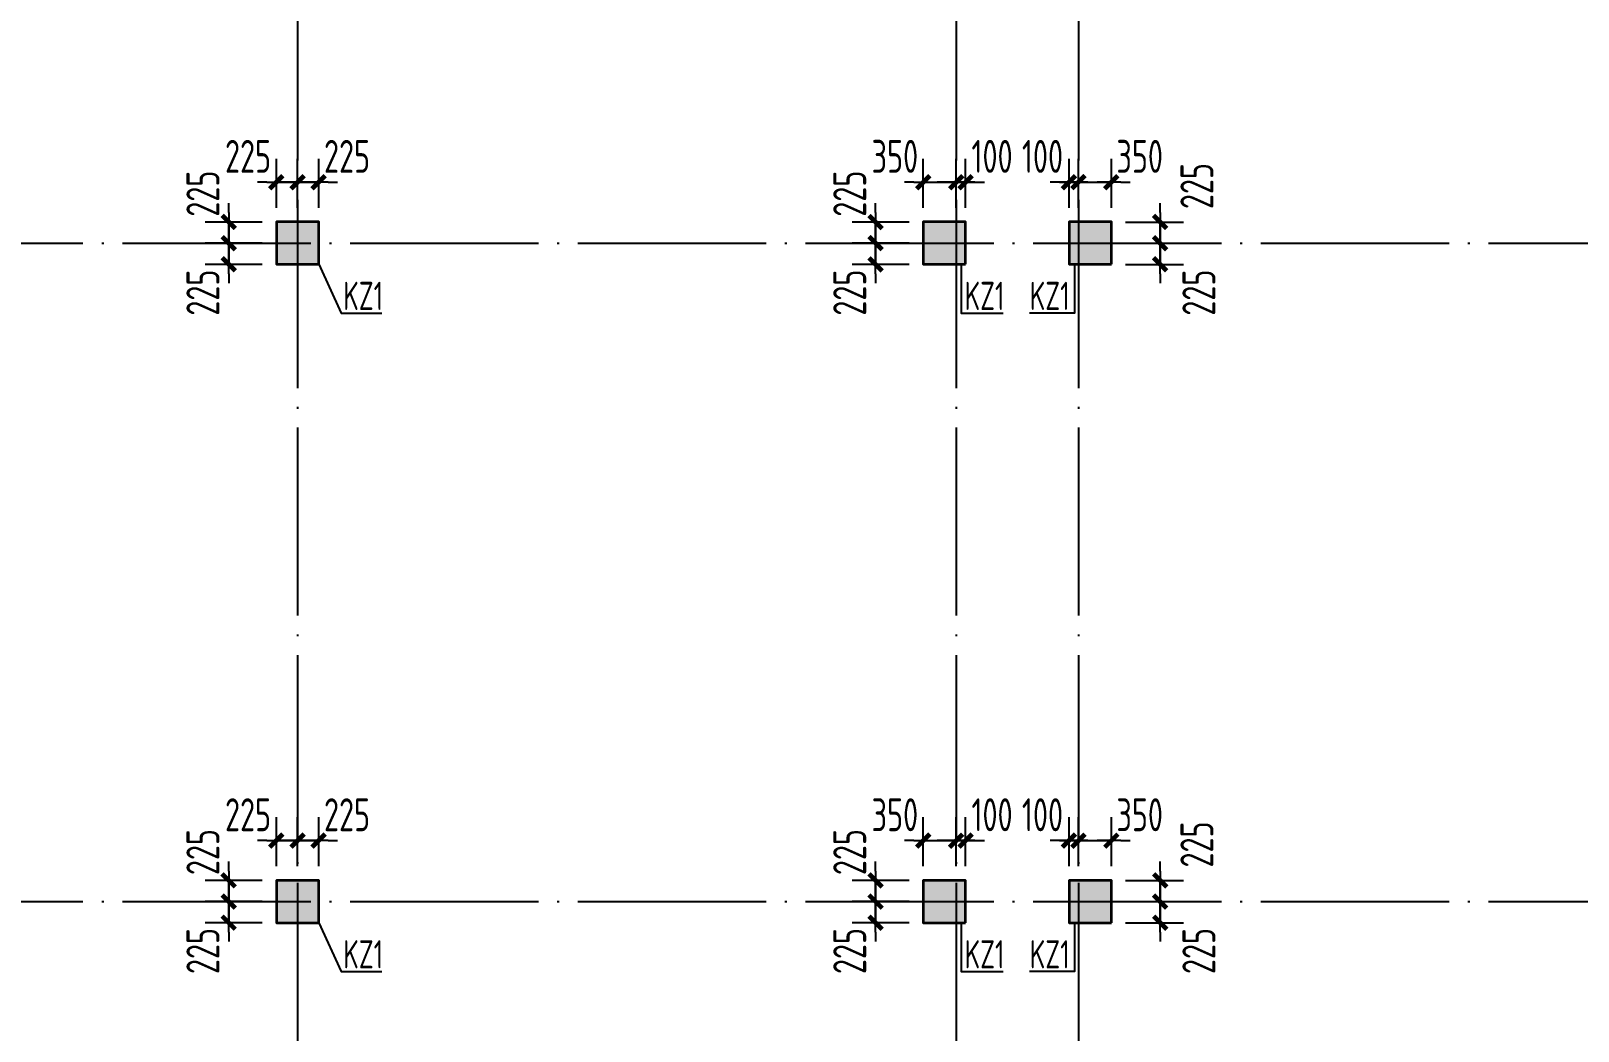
# Model space of a CAD drawing. Extents: x 8268344 to 8869063, y 669070 to 951310.
# Drawn here: x 8477875 to 8494318, y 830891 to 841524 of the extents above; entities that cross this region are included whole.
import ezdxf

# ---------------------------------------------------------------- set-up
doc = ezdxf.new("R2010")
doc.units = 0
doc.header["$LTSCALE"] = 1000
doc.linetypes.add('DOTE', pattern=[2.42, 2, -0.2, 0.02, -0.2])
doc.layers.get('0').update_dxf_attribs({"linetype": 'CONTINUOUS'})
doc.layers.get('Defpoints').update_dxf_attribs({"linetype": 'CONTINUOUS'})
for name, color, linetype in [('DIM', 3, 'CONTINUOUS'), ('DOTE', 1, 'DOTE'), ('PUB_TEXT', 7, 'CONTINUOUS'), ('柱涂实', 54, 'CONTINUOUS')]:
    doc.layers.add(name, color=color, linetype=linetype)
doc.layers.add('柱', color=2, linetype='CONTINUOUS', lineweight=35)
doc.styles.add('HZTXT', font='tssdeng.shx', dxfattribs={"width": 0.75, "bigfont": 'HZTXT.shx'})
doc.styles.add('TSSD_Dimension', font='Tssdeng.shx', dxfattribs={"width": 0.7, "bigfont": 'tssdchn.shx'})
doc.dimstyles.new('TSSD_100_100$0', dxfattribs={"dimtxt": 350, "dimasz": 100, "dimexe": 250, "dimexo": 150, "dimgap": 100, "dimtad": 1, "dimdec": 0, "dimzin": 0, "dimdsep": 46, "dimtxsty": 'TSSD_Dimension', "dimblk": '_TSDBK', "dimblk1": '_TSDBK', "dimblk2": '_TSDBK', "dimsah": 1, "dimcen": 0, "dimclrt": 7, "dimadec": 0, "dimazin": 0, "dimtfac": 1, "dimtdec": 0, "dimtix": 1, "dimtmove": 2, "dimatfit": 3, "dimldrblk": '_TSDBK', "dimfxl": 0, "dimtolj": 1, "dimtzin": 0, "dimarcsym": 0})

# ---------------------------------------------------------------- blocks, each defined once
blk = doc.blocks.new('_TSDBK')
blk.add_line((-1, 0), (1.5, 0))
at = {"const_width": 0.5}
blk.add_lwpolyline([(-0.7, -0.7), (0.7, 0.7)], dxfattribs=at)
blk = doc.blocks.new('*D1991')
at = {"layer": 'Defpoints', "color": 0}
for p in [(8480483, 832493), (8479977, 832268), (8480483, 832268)]:
    blk.add_point(p, dxfattribs=at)
at = {"layer": 'DIM', "color": 0, "lineweight": -2}
for p, q in [((8479977, 832593), (8479977, 832693)), ((8480333, 832493), (8479727, 832493)), ((8479977, 832493), (8479977, 832268)), ((8480333, 832268), (8479727, 832268)), ((8479977, 832168), (8479977, 832068))]:
    blk.add_line(p, q, dxfattribs=at)
at = {"layer": 'DIM', "color": 0, "lineweight": -2, "xscale": 100, "yscale": 100, "zscale": 100}
for p, rotation in [((8479977, 832493), 270), ((8479977, 832268), 90)]:
    blk.add_blockref('_TSDBK', p, dxfattribs=dict(at, rotation=rotation))
at = {"layer": 'DIM', "color": 7, "insert": (8479702, 832794), "char_height": 350, "attachment_point": 5, "rotation": 90, "style": 'TSSD_Dimension'}
blk.add_mtext('\\A1;225', dxfattribs=at)
blk = doc.blocks.new('*D1992')
at = {"layer": 'Defpoints', "color": 0}
for p in [(8480483, 832268), (8479977, 832043), (8480483, 832043)]:
    blk.add_point(p, dxfattribs=at)
at = {"layer": 'DIM', "color": 0, "lineweight": -2}
for p, q in [((8479977, 832368), (8479977, 832468)), ((8480333, 832268), (8479727, 832268)), ((8479977, 832268), (8479977, 832043)), ((8480333, 832043), (8479727, 832043)), ((8479977, 831943), (8479977, 831843))]:
    blk.add_line(p, q, dxfattribs=at)
at = {"layer": 'DIM', "color": 0, "lineweight": -2, "xscale": 100, "yscale": 100, "zscale": 100}
for p, rotation in [((8479977, 832268), 270), ((8479977, 832043), 90)]:
    blk.add_blockref('_TSDBK', p, dxfattribs=dict(at, rotation=rotation))
at = {"layer": 'DIM', "color": 7, "insert": (8479702, 831742), "char_height": 350, "attachment_point": 5, "rotation": 90, "style": 'TSSD_Dimension'}
blk.add_mtext('\\A1;225', dxfattribs=at)
blk = doc.blocks.new('*D1993')
at = {"layer": 'Defpoints', "color": 0}
for p in [(8480933, 832916), (8480708, 832493), (8480933, 832493)]:
    blk.add_point(p, dxfattribs=at)
at = {"layer": 'DIM', "color": 0, "lineweight": -2}
for p, q in [((8480708, 832643), (8480708, 833166)), ((8480933, 832643), (8480933, 833166)), ((8480608, 832916), (8480508, 832916)), ((8480708, 832916), (8480933, 832916)), ((8481033, 832916), (8481133, 832916))]:
    blk.add_line(p, q, dxfattribs=at)
at = {"layer": 'DIM', "color": 0, "lineweight": -2, "xscale": 100, "yscale": 100, "zscale": 100}
blk.add_blockref('_TSDBK', (8480708, 832916), dxfattribs=at)
at = {"layer": 'DIM', "color": 0, "lineweight": -2, "xscale": 100, "yscale": 100, "zscale": 100, "rotation": 180}
blk.add_blockref('_TSDBK', (8480933, 832916), dxfattribs=at)
at = {"layer": 'DIM', "color": 7, "insert": (8481234, 833191), "char_height": 350, "attachment_point": 5, "style": 'TSSD_Dimension'}
blk.add_mtext('\\A1;225', dxfattribs=at)
blk = doc.blocks.new('*D1994')
at = {"layer": 'Defpoints', "color": 0}
for p in [(8480708, 832916), (8480483, 832493), (8480708, 832493)]:
    blk.add_point(p, dxfattribs=at)
at = {"layer": 'DIM', "color": 0, "lineweight": -2}
for p, q in [((8480483, 832643), (8480483, 833166)), ((8480708, 832643), (8480708, 833166)), ((8480383, 832916), (8480283, 832916)), ((8480483, 832916), (8480708, 832916)), ((8480808, 832916), (8480908, 832916))]:
    blk.add_line(p, q, dxfattribs=at)
at = {"layer": 'DIM', "color": 0, "lineweight": -2, "xscale": 100, "yscale": 100, "zscale": 100}
blk.add_blockref('_TSDBK', (8480483, 832916), dxfattribs=at)
at = {"layer": 'DIM', "color": 0, "lineweight": -2, "xscale": 100, "yscale": 100, "zscale": 100, "rotation": 180}
blk.add_blockref('_TSDBK', (8480708, 832916), dxfattribs=at)
at = {"layer": 'DIM', "color": 7, "insert": (8480182, 833191), "char_height": 350, "attachment_point": 5, "style": 'TSSD_Dimension'}
blk.add_mtext('\\A1;225', dxfattribs=at)
blk = doc.blocks.new('*D1995')
at = {"layer": 'Defpoints', "color": 0}
for p in [(8480483, 839493), (8479977, 839268), (8480483, 839268)]:
    blk.add_point(p, dxfattribs=at)
at = {"layer": 'DIM', "color": 0, "lineweight": -2}
for p, q in [((8479977, 839593), (8479977, 839693)), ((8480333, 839493), (8479727, 839493)), ((8479977, 839493), (8479977, 839268)), ((8480333, 839268), (8479727, 839268)), ((8479977, 839168), (8479977, 839068))]:
    blk.add_line(p, q, dxfattribs=at)
at = {"layer": 'DIM', "color": 0, "lineweight": -2, "xscale": 100, "yscale": 100, "zscale": 100}
for p, rotation in [((8479977, 839493), 270), ((8479977, 839268), 90)]:
    blk.add_blockref('_TSDBK', p, dxfattribs=dict(at, rotation=rotation))
at = {"layer": 'DIM', "color": 7, "insert": (8479702, 839794), "char_height": 350, "attachment_point": 5, "rotation": 90, "style": 'TSSD_Dimension'}
blk.add_mtext('\\A1;225', dxfattribs=at)
blk = doc.blocks.new('*D1996')
at = {"layer": 'Defpoints', "color": 0}
for p in [(8480483, 839268), (8479977, 839043), (8480483, 839043)]:
    blk.add_point(p, dxfattribs=at)
at = {"layer": 'DIM', "color": 0, "lineweight": -2}
for p, q in [((8479977, 839368), (8479977, 839468)), ((8480333, 839268), (8479727, 839268)), ((8479977, 839268), (8479977, 839043)), ((8480333, 839043), (8479727, 839043)), ((8479977, 838943), (8479977, 838843))]:
    blk.add_line(p, q, dxfattribs=at)
at = {"layer": 'DIM', "color": 0, "lineweight": -2, "xscale": 100, "yscale": 100, "zscale": 100}
for p, rotation in [((8479977, 839268), 270), ((8479977, 839043), 90)]:
    blk.add_blockref('_TSDBK', p, dxfattribs=dict(at, rotation=rotation))
at = {"layer": 'DIM', "color": 7, "insert": (8479702, 838742), "char_height": 350, "attachment_point": 5, "rotation": 90, "style": 'TSSD_Dimension'}
blk.add_mtext('\\A1;225', dxfattribs=at)
blk = doc.blocks.new('*D1997')
at = {"layer": 'Defpoints', "color": 0}
for p in [(8480933, 839916), (8480708, 839493), (8480933, 839493)]:
    blk.add_point(p, dxfattribs=at)
at = {"layer": 'DIM', "color": 0, "lineweight": -2}
for p, q in [((8480708, 839643), (8480708, 840166)), ((8480933, 839643), (8480933, 840166)), ((8480608, 839916), (8480508, 839916)), ((8480708, 839916), (8480933, 839916)), ((8481033, 839916), (8481133, 839916))]:
    blk.add_line(p, q, dxfattribs=at)
at = {"layer": 'DIM', "color": 0, "lineweight": -2, "xscale": 100, "yscale": 100, "zscale": 100}
blk.add_blockref('_TSDBK', (8480708, 839916), dxfattribs=at)
at = {"layer": 'DIM', "color": 0, "lineweight": -2, "xscale": 100, "yscale": 100, "zscale": 100, "rotation": 180}
blk.add_blockref('_TSDBK', (8480933, 839916), dxfattribs=at)
at = {"layer": 'DIM', "color": 7, "insert": (8481234, 840191), "char_height": 350, "attachment_point": 5, "style": 'TSSD_Dimension'}
blk.add_mtext('\\A1;225', dxfattribs=at)
blk = doc.blocks.new('*D1998')
at = {"layer": 'Defpoints', "color": 0}
for p in [(8480708, 839916), (8480483, 839493), (8480708, 839493)]:
    blk.add_point(p, dxfattribs=at)
at = {"layer": 'DIM', "color": 0, "lineweight": -2}
for p, q in [((8480483, 839643), (8480483, 840166)), ((8480708, 839643), (8480708, 840166)), ((8480383, 839916), (8480283, 839916)), ((8480483, 839916), (8480708, 839916)), ((8480808, 839916), (8480908, 839916))]:
    blk.add_line(p, q, dxfattribs=at)
at = {"layer": 'DIM', "color": 0, "lineweight": -2, "xscale": 100, "yscale": 100, "zscale": 100}
blk.add_blockref('_TSDBK', (8480483, 839916), dxfattribs=at)
at = {"layer": 'DIM', "color": 0, "lineweight": -2, "xscale": 100, "yscale": 100, "zscale": 100, "rotation": 180}
blk.add_blockref('_TSDBK', (8480708, 839916), dxfattribs=at)
at = {"layer": 'DIM', "color": 7, "insert": (8480182, 840191), "char_height": 350, "attachment_point": 5, "style": 'TSSD_Dimension'}
blk.add_mtext('\\A1;225', dxfattribs=at)
blk = doc.blocks.new('*D2039')
at = {"layer": 'Defpoints', "color": 0}
for p in [(8487358, 839493), (8486852, 839268), (8487358, 839268)]:
    blk.add_point(p, dxfattribs=at)
at = {"layer": 'DIM', "color": 0, "lineweight": -2}
for p, q in [((8486852, 839593), (8486852, 839693)), ((8487208, 839493), (8486602, 839493)), ((8486852, 839493), (8486852, 839268)), ((8487208, 839268), (8486602, 839268)), ((8486852, 839168), (8486852, 839068))]:
    blk.add_line(p, q, dxfattribs=at)
at = {"layer": 'DIM', "color": 0, "lineweight": -2, "xscale": 100, "yscale": 100, "zscale": 100}
for p, rotation in [((8486852, 839493), 270), ((8486852, 839268), 90)]:
    blk.add_blockref('_TSDBK', p, dxfattribs=dict(at, rotation=rotation))
at = {"layer": 'DIM', "color": 7, "insert": (8486577, 839794), "char_height": 350, "attachment_point": 5, "rotation": 90, "style": 'TSSD_Dimension'}
blk.add_mtext('\\A1;225', dxfattribs=at)
blk = doc.blocks.new('*D2040')
at = {"layer": 'Defpoints', "color": 0}
for p in [(8487358, 839268), (8486852, 839043), (8487358, 839043)]:
    blk.add_point(p, dxfattribs=at)
at = {"layer": 'DIM', "color": 0, "lineweight": -2}
for p, q in [((8486852, 839368), (8486852, 839468)), ((8487208, 839268), (8486602, 839268)), ((8486852, 839268), (8486852, 839043)), ((8487208, 839043), (8486602, 839043)), ((8486852, 838943), (8486852, 838843))]:
    blk.add_line(p, q, dxfattribs=at)
at = {"layer": 'DIM', "color": 0, "lineweight": -2, "xscale": 100, "yscale": 100, "zscale": 100}
for p, rotation in [((8486852, 839268), 270), ((8486852, 839043), 90)]:
    blk.add_blockref('_TSDBK', p, dxfattribs=dict(at, rotation=rotation))
at = {"layer": 'DIM', "color": 7, "insert": (8486577, 838742), "char_height": 350, "attachment_point": 5, "rotation": 90, "style": 'TSSD_Dimension'}
blk.add_mtext('\\A1;225', dxfattribs=at)
blk = doc.blocks.new('*D2041')
at = {"layer": 'Defpoints', "color": 0}
for p in [(8487808, 839916), (8487708, 839493), (8487808, 839493)]:
    blk.add_point(p, dxfattribs=at)
at = {"layer": 'DIM', "color": 0, "lineweight": -2}
for p, q in [((8487708, 839643), (8487708, 840166)), ((8487808, 839643), (8487808, 840166)), ((8487608, 839916), (8487508, 839916)), ((8487708, 839916), (8487808, 839916)), ((8487908, 839916), (8488008, 839916))]:
    blk.add_line(p, q, dxfattribs=at)
at = {"layer": 'DIM', "color": 0, "lineweight": -2, "xscale": 100, "yscale": 100, "zscale": 100}
blk.add_blockref('_TSDBK', (8487708, 839916), dxfattribs=at)
at = {"layer": 'DIM', "color": 0, "lineweight": -2, "xscale": 100, "yscale": 100, "zscale": 100, "rotation": 180}
blk.add_blockref('_TSDBK', (8487808, 839916), dxfattribs=at)
at = {"layer": 'DIM', "color": 7, "insert": (8488090, 840191), "char_height": 350, "attachment_point": 5, "style": 'TSSD_Dimension'}
blk.add_mtext('\\A1;100', dxfattribs=at)
blk = doc.blocks.new('*D2042')
at = {"layer": 'Defpoints', "color": 0}
for p in [(8487708, 839916), (8487358, 839493), (8487708, 839493)]:
    blk.add_point(p, dxfattribs=at)
at = {"layer": 'DIM', "color": 0, "lineweight": -2}
for p, q in [((8487358, 839643), (8487358, 840166)), ((8487708, 839643), (8487708, 840166)), ((8487258, 839916), (8487158, 839916)), ((8487358, 839916), (8487708, 839916)), ((8487808, 839916), (8487908, 839916))]:
    blk.add_line(p, q, dxfattribs=at)
at = {"layer": 'DIM', "color": 0, "lineweight": -2, "xscale": 100, "yscale": 100, "zscale": 100}
blk.add_blockref('_TSDBK', (8487358, 839916), dxfattribs=at)
at = {"layer": 'DIM', "color": 0, "lineweight": -2, "xscale": 100, "yscale": 100, "zscale": 100, "rotation": 180}
blk.add_blockref('_TSDBK', (8487708, 839916), dxfattribs=at)
at = {"layer": 'DIM', "color": 7, "insert": (8487057, 840191), "char_height": 350, "attachment_point": 5, "style": 'TSSD_Dimension'}
blk.add_mtext('\\A1;350', dxfattribs=at)
blk = doc.blocks.new('*D2043')
at = {"layer": 'Defpoints', "color": 0}
for p in [(8489358, 839916), (8489008, 839493), (8489358, 839493)]:
    blk.add_point(p, dxfattribs=at)
at = {"layer": 'DIM', "color": 0, "lineweight": -2}
for p, q in [((8489008, 839643), (8489008, 840166)), ((8489358, 839643), (8489358, 840166)), ((8488908, 839916), (8488808, 839916)), ((8489008, 839916), (8489358, 839916)), ((8489458, 839916), (8489558, 839916))]:
    blk.add_line(p, q, dxfattribs=at)
at = {"layer": 'DIM', "color": 0, "lineweight": -2, "xscale": 100, "yscale": 100, "zscale": 100}
blk.add_blockref('_TSDBK', (8489008, 839916), dxfattribs=at)
at = {"layer": 'DIM', "color": 0, "lineweight": -2, "xscale": 100, "yscale": 100, "zscale": 100, "rotation": 180}
blk.add_blockref('_TSDBK', (8489358, 839916), dxfattribs=at)
at = {"layer": 'DIM', "color": 7, "insert": (8489659, 840191), "char_height": 350, "attachment_point": 5, "style": 'TSSD_Dimension'}
blk.add_mtext('\\A1;350', dxfattribs=at)
blk = doc.blocks.new('*D2044')
at = {"layer": 'Defpoints', "color": 0}
for p in [(8489008, 839916), (8488908, 839493), (8489008, 839493)]:
    blk.add_point(p, dxfattribs=at)
at = {"layer": 'DIM', "color": 0, "lineweight": -2}
for p, q in [((8488908, 839643), (8488908, 840166)), ((8489008, 839643), (8489008, 840166)), ((8488808, 839916), (8488708, 839916)), ((8488908, 839916), (8489008, 839916)), ((8489108, 839916), (8489208, 839916))]:
    blk.add_line(p, q, dxfattribs=at)
at = {"layer": 'DIM', "color": 0, "lineweight": -2, "xscale": 100, "yscale": 100, "zscale": 100}
blk.add_blockref('_TSDBK', (8488908, 839916), dxfattribs=at)
at = {"layer": 'DIM', "color": 0, "lineweight": -2, "xscale": 100, "yscale": 100, "zscale": 100, "rotation": 180}
blk.add_blockref('_TSDBK', (8489008, 839916), dxfattribs=at)
at = {"layer": 'DIM', "color": 7, "insert": (8488626, 840191), "char_height": 350, "attachment_point": 5, "style": 'TSSD_Dimension'}
blk.add_mtext('\\A1;100', dxfattribs=at)
blk = doc.blocks.new('*D2045')
at = {"layer": 'Defpoints', "color": 0}
for p in [(8489358, 839493), (8489358, 839268), (8489876, 839268)]:
    blk.add_point(p, dxfattribs=at)
at = {"layer": 'DIM', "color": 0, "lineweight": -2}
for p, q in [((8489876, 839593), (8489876, 839693)), ((8489508, 839493), (8490126, 839493)), ((8489876, 839493), (8489876, 839268)), ((8489508, 839268), (8490126, 839268)), ((8489876, 839168), (8489876, 839068))]:
    blk.add_line(p, q, dxfattribs=at)
at = {"layer": 'DIM', "color": 0, "lineweight": -2, "xscale": 100, "yscale": 100, "zscale": 100}
for p, rotation in [((8489876, 839493), 270), ((8489876, 839268), 90)]:
    blk.add_blockref('_TSDBK', p, dxfattribs=dict(at, rotation=rotation))
at = {"layer": 'DIM', "color": 7, "insert": (8490267, 839875), "char_height": 350, "attachment_point": 5, "rotation": 90, "style": 'TSSD_Dimension'}
blk.add_mtext('\\A1;225', dxfattribs=at)
blk = doc.blocks.new('*D2046')
at = {"layer": 'Defpoints', "color": 0}
for p in [(8489358, 839268), (8489358, 839043), (8489876, 839043)]:
    blk.add_point(p, dxfattribs=at)
at = {"layer": 'DIM', "color": 0, "lineweight": -2}
for p, q in [((8489876, 839368), (8489876, 839468)), ((8489508, 839268), (8490126, 839268)), ((8489876, 839268), (8489876, 839043)), ((8489508, 839043), (8490126, 839043)), ((8489876, 838943), (8489876, 838843))]:
    blk.add_line(p, q, dxfattribs=at)
at = {"layer": 'DIM', "color": 0, "lineweight": -2, "xscale": 100, "yscale": 100, "zscale": 100}
for p, rotation in [((8489876, 839268), 270), ((8489876, 839043), 90)]:
    blk.add_blockref('_TSDBK', p, dxfattribs=dict(at, rotation=rotation))
at = {"layer": 'DIM', "color": 7, "insert": (8490288, 838742), "char_height": 350, "attachment_point": 5, "rotation": 90, "style": 'TSSD_Dimension'}
blk.add_mtext('\\A1;225', dxfattribs=at)
blk = doc.blocks.new('*D2047')
at = {"layer": 'Defpoints', "color": 0}
for p in [(8487358, 832493), (8486852, 832268), (8487358, 832268)]:
    blk.add_point(p, dxfattribs=at)
at = {"layer": 'DIM', "color": 0, "lineweight": -2}
for p, q in [((8486852, 832593), (8486852, 832693)), ((8487208, 832493), (8486602, 832493)), ((8486852, 832493), (8486852, 832268)), ((8487208, 832268), (8486602, 832268)), ((8486852, 832168), (8486852, 832068))]:
    blk.add_line(p, q, dxfattribs=at)
at = {"layer": 'DIM', "color": 0, "lineweight": -2, "xscale": 100, "yscale": 100, "zscale": 100}
for p, rotation in [((8486852, 832493), 270), ((8486852, 832268), 90)]:
    blk.add_blockref('_TSDBK', p, dxfattribs=dict(at, rotation=rotation))
at = {"layer": 'DIM', "color": 7, "insert": (8486577, 832794), "char_height": 350, "attachment_point": 5, "rotation": 90, "style": 'TSSD_Dimension'}
blk.add_mtext('\\A1;225', dxfattribs=at)
blk = doc.blocks.new('*D2048')
at = {"layer": 'Defpoints', "color": 0}
for p in [(8487358, 832268), (8486852, 832043), (8487358, 832043)]:
    blk.add_point(p, dxfattribs=at)
at = {"layer": 'DIM', "color": 0, "lineweight": -2}
for p, q in [((8486852, 832368), (8486852, 832468)), ((8487208, 832268), (8486602, 832268)), ((8486852, 832268), (8486852, 832043)), ((8487208, 832043), (8486602, 832043)), ((8486852, 831943), (8486852, 831843))]:
    blk.add_line(p, q, dxfattribs=at)
at = {"layer": 'DIM', "color": 0, "lineweight": -2, "xscale": 100, "yscale": 100, "zscale": 100}
for p, rotation in [((8486852, 832268), 270), ((8486852, 832043), 90)]:
    blk.add_blockref('_TSDBK', p, dxfattribs=dict(at, rotation=rotation))
at = {"layer": 'DIM', "color": 7, "insert": (8486577, 831742), "char_height": 350, "attachment_point": 5, "rotation": 90, "style": 'TSSD_Dimension'}
blk.add_mtext('\\A1;225', dxfattribs=at)
blk = doc.blocks.new('*D2049')
at = {"layer": 'Defpoints', "color": 0}
for p in [(8487808, 832916), (8487708, 832493), (8487808, 832493)]:
    blk.add_point(p, dxfattribs=at)
at = {"layer": 'DIM', "color": 0, "lineweight": -2}
for p, q in [((8487708, 832643), (8487708, 833166)), ((8487808, 832643), (8487808, 833166)), ((8487608, 832916), (8487508, 832916)), ((8487708, 832916), (8487808, 832916)), ((8487908, 832916), (8488008, 832916))]:
    blk.add_line(p, q, dxfattribs=at)
at = {"layer": 'DIM', "color": 0, "lineweight": -2, "xscale": 100, "yscale": 100, "zscale": 100}
blk.add_blockref('_TSDBK', (8487708, 832916), dxfattribs=at)
at = {"layer": 'DIM', "color": 0, "lineweight": -2, "xscale": 100, "yscale": 100, "zscale": 100, "rotation": 180}
blk.add_blockref('_TSDBK', (8487808, 832916), dxfattribs=at)
at = {"layer": 'DIM', "color": 7, "insert": (8488090, 833191), "char_height": 350, "attachment_point": 5, "style": 'TSSD_Dimension'}
blk.add_mtext('\\A1;100', dxfattribs=at)
blk = doc.blocks.new('*D2050')
at = {"layer": 'Defpoints', "color": 0}
for p in [(8487708, 832916), (8487358, 832493), (8487708, 832493)]:
    blk.add_point(p, dxfattribs=at)
at = {"layer": 'DIM', "color": 0, "lineweight": -2}
for p, q in [((8487358, 832643), (8487358, 833166)), ((8487708, 832643), (8487708, 833166)), ((8487258, 832916), (8487158, 832916)), ((8487358, 832916), (8487708, 832916)), ((8487808, 832916), (8487908, 832916))]:
    blk.add_line(p, q, dxfattribs=at)
at = {"layer": 'DIM', "color": 0, "lineweight": -2, "xscale": 100, "yscale": 100, "zscale": 100}
blk.add_blockref('_TSDBK', (8487358, 832916), dxfattribs=at)
at = {"layer": 'DIM', "color": 0, "lineweight": -2, "xscale": 100, "yscale": 100, "zscale": 100, "rotation": 180}
blk.add_blockref('_TSDBK', (8487708, 832916), dxfattribs=at)
at = {"layer": 'DIM', "color": 7, "insert": (8487057, 833191), "char_height": 350, "attachment_point": 5, "style": 'TSSD_Dimension'}
blk.add_mtext('\\A1;350', dxfattribs=at)
blk = doc.blocks.new('*D2051')
at = {"layer": 'Defpoints', "color": 0}
for p in [(8489358, 832916), (8489008, 832493), (8489358, 832493)]:
    blk.add_point(p, dxfattribs=at)
at = {"layer": 'DIM', "color": 0, "lineweight": -2}
for p, q in [((8489008, 832643), (8489008, 833166)), ((8489358, 832643), (8489358, 833166)), ((8488908, 832916), (8488808, 832916)), ((8489008, 832916), (8489358, 832916)), ((8489458, 832916), (8489558, 832916))]:
    blk.add_line(p, q, dxfattribs=at)
at = {"layer": 'DIM', "color": 0, "lineweight": -2, "xscale": 100, "yscale": 100, "zscale": 100}
blk.add_blockref('_TSDBK', (8489008, 832916), dxfattribs=at)
at = {"layer": 'DIM', "color": 0, "lineweight": -2, "xscale": 100, "yscale": 100, "zscale": 100, "rotation": 180}
blk.add_blockref('_TSDBK', (8489358, 832916), dxfattribs=at)
at = {"layer": 'DIM', "color": 7, "insert": (8489659, 833191), "char_height": 350, "attachment_point": 5, "style": 'TSSD_Dimension'}
blk.add_mtext('\\A1;350', dxfattribs=at)
blk = doc.blocks.new('*D2052')
at = {"layer": 'Defpoints', "color": 0}
for p in [(8489008, 832916), (8488908, 832493), (8489008, 832493)]:
    blk.add_point(p, dxfattribs=at)
at = {"layer": 'DIM', "color": 0, "lineweight": -2}
for p, q in [((8488908, 832643), (8488908, 833166)), ((8489008, 832643), (8489008, 833166)), ((8488808, 832916), (8488708, 832916)), ((8488908, 832916), (8489008, 832916)), ((8489108, 832916), (8489208, 832916))]:
    blk.add_line(p, q, dxfattribs=at)
at = {"layer": 'DIM', "color": 0, "lineweight": -2, "xscale": 100, "yscale": 100, "zscale": 100}
blk.add_blockref('_TSDBK', (8488908, 832916), dxfattribs=at)
at = {"layer": 'DIM', "color": 0, "lineweight": -2, "xscale": 100, "yscale": 100, "zscale": 100, "rotation": 180}
blk.add_blockref('_TSDBK', (8489008, 832916), dxfattribs=at)
at = {"layer": 'DIM', "color": 7, "insert": (8488626, 833191), "char_height": 350, "attachment_point": 5, "style": 'TSSD_Dimension'}
blk.add_mtext('\\A1;100', dxfattribs=at)
blk = doc.blocks.new('*D2053')
at = {"layer": 'Defpoints', "color": 0}
for p in [(8489358, 832493), (8489358, 832268), (8489876, 832268)]:
    blk.add_point(p, dxfattribs=at)
at = {"layer": 'DIM', "color": 0, "lineweight": -2}
for p, q in [((8489876, 832593), (8489876, 832693)), ((8489508, 832493), (8490126, 832493)), ((8489876, 832493), (8489876, 832268)), ((8489508, 832268), (8490126, 832268)), ((8489876, 832168), (8489876, 832068))]:
    blk.add_line(p, q, dxfattribs=at)
at = {"layer": 'DIM', "color": 0, "lineweight": -2, "xscale": 100, "yscale": 100, "zscale": 100}
for p, rotation in [((8489876, 832493), 270), ((8489876, 832268), 90)]:
    blk.add_blockref('_TSDBK', p, dxfattribs=dict(at, rotation=rotation))
at = {"layer": 'DIM', "color": 7, "insert": (8490267, 832875), "char_height": 350, "attachment_point": 5, "rotation": 90, "style": 'TSSD_Dimension'}
blk.add_mtext('\\A1;225', dxfattribs=at)
blk = doc.blocks.new('*D2054')
at = {"layer": 'Defpoints', "color": 0}
for p in [(8489358, 832268), (8489358, 832043), (8489876, 832043)]:
    blk.add_point(p, dxfattribs=at)
at = {"layer": 'DIM', "color": 0, "lineweight": -2}
for p, q in [((8489876, 832368), (8489876, 832468)), ((8489508, 832268), (8490126, 832268)), ((8489876, 832268), (8489876, 832043)), ((8489508, 832043), (8490126, 832043)), ((8489876, 831943), (8489876, 831843))]:
    blk.add_line(p, q, dxfattribs=at)
at = {"layer": 'DIM', "color": 0, "lineweight": -2, "xscale": 100, "yscale": 100, "zscale": 100}
for p, rotation in [((8489876, 832268), 270), ((8489876, 832043), 90)]:
    blk.add_blockref('_TSDBK', p, dxfattribs=dict(at, rotation=rotation))
at = {"layer": 'DIM', "color": 7, "insert": (8490288, 831742), "char_height": 350, "attachment_point": 5, "rotation": 90, "style": 'TSSD_Dimension'}
blk.add_mtext('\\A1;225', dxfattribs=at)

msp = doc.modelspace()

# ---------------------------------------------------------------- hatches: boundary and pattern name
at = {"layer": '柱涂实'}
for points in [[(8480932.9, 839043.2), (8480932.9, 839493.2), (8480482.9, 839493.2), (8480482.9, 839043.2)], [(8487807.9, 839043.2), (8487807.9, 839493.2), (8487357.9, 839493.2), (8487357.9, 839043.2)], [(8489357.9, 839043.2), (8489357.9, 839493.2), (8488907.9, 839493.2), (8488907.9, 839043.2)], [(8480932.9, 832043.2), (8480932.9, 832493.2), (8480482.9, 832493.2), (8480482.9, 832043.2)], [(8487807.9, 832043.2), (8487807.9, 832493.2), (8487357.9, 832493.2), (8487357.9, 832043.2)], [(8489357.9, 832043.2), (8489357.9, 832493.2), (8488907.9, 832493.2), (8488907.9, 832043.2)]]:
    msp.add_hatch(color=256, dxfattribs=at).paths.add_polyline_path(points)

# ---------------------------------------------------------------- linework, layer by layer
at = {"layer": 'DOTE'}
for p, q in [((8480707.9, 868768.2), (8480707.9, 823768.2)), ((8487707.9, 868768.2), (8487707.9, 823768.2)), ((8487707.9, 868768.2), (8487707.9, 823768.2)), ((8489007.9, 868768.2), (8489007.9, 823768.2)), ((8437707.9, 839268.2), (8539007.9, 839268.2)), ((8437707.9, 832268.2), (8539007.9, 832268.2))]:
    msp.add_line(p, q, dxfattribs=at)
at = {"layer": 'PUB_TEXT', "color": 7}
for points in [[(8480932.9, 839043.2), (8481172.3, 838525.4), (8481603.6, 838525.4)], [(8487763.2, 839043.2), (8487763.2, 838525.4), (8488207.8, 838525.4)], [(8488966.4, 839043.2), (8488966.4, 838525.4), (8488487.6, 838525.4)], [(8480932.9, 832043.2), (8481172.3, 831525.4), (8481603.6, 831525.4)], [(8487763.2, 832043.2), (8487763.2, 831525.4), (8488207.8, 831525.4)], [(8488966.4, 832043.2), (8488966.4, 831525.4), (8488487.6, 831525.4)]]:
    msp.add_lwpolyline(points, dxfattribs=at)
at = {"layer": '柱'}
for points in [[(8480932.9, 839043.2), (8480932.9, 839493.2), (8480482.9, 839493.2), (8480482.9, 839043.2)], [(8487807.9, 839043.2), (8487807.9, 839493.2), (8487357.9, 839493.2), (8487357.9, 839043.2)], [(8489357.9, 839043.2), (8489357.9, 839493.2), (8488907.9, 839493.2), (8488907.9, 839043.2)], [(8480932.9, 832043.2), (8480932.9, 832493.2), (8480482.9, 832493.2), (8480482.9, 832043.2)], [(8487807.9, 832043.2), (8487807.9, 832493.2), (8487357.9, 832493.2), (8487357.9, 832043.2)], [(8489357.9, 832043.2), (8489357.9, 832493.2), (8488907.9, 832493.2), (8488907.9, 832043.2)]]:
    msp.add_lwpolyline(points, close=True, dxfattribs=at)
at = {"layer": '柱涂实', "linetype": 'Continuous'}
for points in [[(8480932.9, 839043.2), (8480932.9, 839493.2), (8480482.9, 839493.2), (8480482.9, 839043.2)], [(8487807.9, 839043.2), (8487807.9, 839493.2), (8487357.9, 839493.2), (8487357.9, 839043.2)], [(8489357.9, 839043.2), (8489357.9, 839493.2), (8488907.9, 839493.2), (8488907.9, 839043.2)], [(8480932.9, 832043.2), (8480932.9, 832493.2), (8480482.9, 832493.2), (8480482.9, 832043.2)], [(8487807.9, 832043.2), (8487807.9, 832493.2), (8487357.9, 832493.2), (8487357.9, 832043.2)], [(8489357.9, 832043.2), (8489357.9, 832493.2), (8488907.9, 832493.2), (8488907.9, 832043.2)]]:
    msp.add_lwpolyline(points, close=True, dxfattribs=at)

# ---------------------------------------------------------------- texts
at = {"layer": 'PUB_TEXT', "color": 6, "style": 'HZTXT', "width": 0.7}
for p in [(8481193.9, 838557.4), (8487797.9, 838557.4), (8488490.5, 838557.4), (8481193.9, 831557.4), (8487797.9, 831557.4), (8488490.5, 831557.4)]:
    msp.add_text('KZ1', height=300, dxfattribs=at).set_placement(p)

# ---------------------------------------------------------------- dimensions: what is measured, and where the dimension line sits
at = {"layer": 'DIM'}
for base, p1, p2, picture, middle in [((8480707.9, 839916.1), (8480482.9, 839493.2), (8480707.9, 839493.2), '*D1998', (8480181.8, 840191.1)), ((8480932.9, 839916.1), (8480707.9, 839493.2), (8480932.9, 839493.2), '*D1997', (8481234, 840191.1)), ((8487707.9, 839916.1), (8487357.9, 839493.2), (8487707.9, 839493.2), '*D2042', (8487056.8, 840191.1)), ((8487807.9, 839916.1), (8487707.9, 839493.2), (8487807.9, 839493.2), '*D2041', (8488090.2, 840191.1)), ((8489007.9, 839916.1), (8488907.9, 839493.2), (8489007.9, 839493.2), '*D2044', (8488625.7, 840191.1)), ((8489357.9, 839916.1), (8489007.9, 839493.2), (8489357.9, 839493.2), '*D2043', (8489659, 840191.1)), ((8480707.9, 832916.1), (8480482.9, 832493.2), (8480707.9, 832493.2), '*D1994', (8480181.8, 833191.1)), ((8480932.9, 832916.1), (8480707.9, 832493.2), (8480932.9, 832493.2), '*D1993', (8481234, 833191.1)), ((8487707.9, 832916.1), (8487357.9, 832493.2), (8487707.9, 832493.2), '*D2050', (8487056.8, 833191.1)), ((8487807.9, 832916.1), (8487707.9, 832493.2), (8487807.9, 832493.2), '*D2049', (8488090.2, 833191.1)), ((8489007.9, 832916.1), (8488907.9, 832493.2), (8489007.9, 832493.2), '*D2052', (8488625.7, 833191.1)), ((8489357.9, 832916.1), (8489007.9, 832493.2), (8489357.9, 832493.2), '*D2051', (8489659, 833191.1))]:
    dim = msp.add_linear_dim(base=base, p1=p1, p2=p2, dimstyle='TSSD_100_100$0', dxfattribs=at)
    dim.commit()
    dim.dimension.update_dxf_attribs({"geometry": picture, "text_midpoint": middle, "dimtype": 160})
for base, p1, p2, picture, middle in [((8489876.3, 839268.2), (8489357.9, 839493.2), (8489357.9, 839268.2), '*D2045', (8490266.8, 839875.5)), ((8479976.8, 839268.2), (8480482.9, 839493.2), (8480482.9, 839268.2), '*D1995', (8479701.8, 839794.3)), ((8486851.8, 839268.2), (8487357.9, 839493.2), (8487357.9, 839268.2), '*D2039', (8486576.8, 839794.3)), ((8479976.8, 839043.2), (8480482.9, 839268.2), (8480482.9, 839043.2), '*D1996', (8479701.8, 838742.1)), ((8486851.8, 839043.2), (8487357.9, 839268.2), (8487357.9, 839043.2), '*D2040', (8486576.8, 838742.1)), ((8489876.3, 839043.2), (8489357.9, 839268.2), (8489357.9, 839043.2), '*D2046', (8490288.1, 838742.2)), ((8489876.3, 832268.2), (8489357.9, 832493.2), (8489357.9, 832268.2), '*D2053', (8490266.8, 832875.5)), ((8479976.8, 832268.2), (8480482.9, 832493.2), (8480482.9, 832268.2), '*D1991', (8479701.8, 832794.3)), ((8486851.8, 832268.2), (8487357.9, 832493.2), (8487357.9, 832268.2), '*D2047', (8486576.8, 832794.3)), ((8479976.8, 832043.2), (8480482.9, 832268.2), (8480482.9, 832043.2), '*D1992', (8479701.8, 831742.1)), ((8486851.8, 832043.2), (8487357.9, 832268.2), (8487357.9, 832043.2), '*D2048', (8486576.8, 831742.1)), ((8489876.3, 832043.2), (8489357.9, 832268.2), (8489357.9, 832043.2), '*D2054', (8490288.1, 831742.2))]:
    dim = msp.add_linear_dim(base=base, p1=p1, p2=p2, angle=90, dimstyle='TSSD_100_100$0', dxfattribs=at)
    dim.commit()
    dim.dimension.update_dxf_attribs({"geometry": picture, "text_midpoint": middle, "dimtype": 160})

doc.saveas('drawing.dxf')
